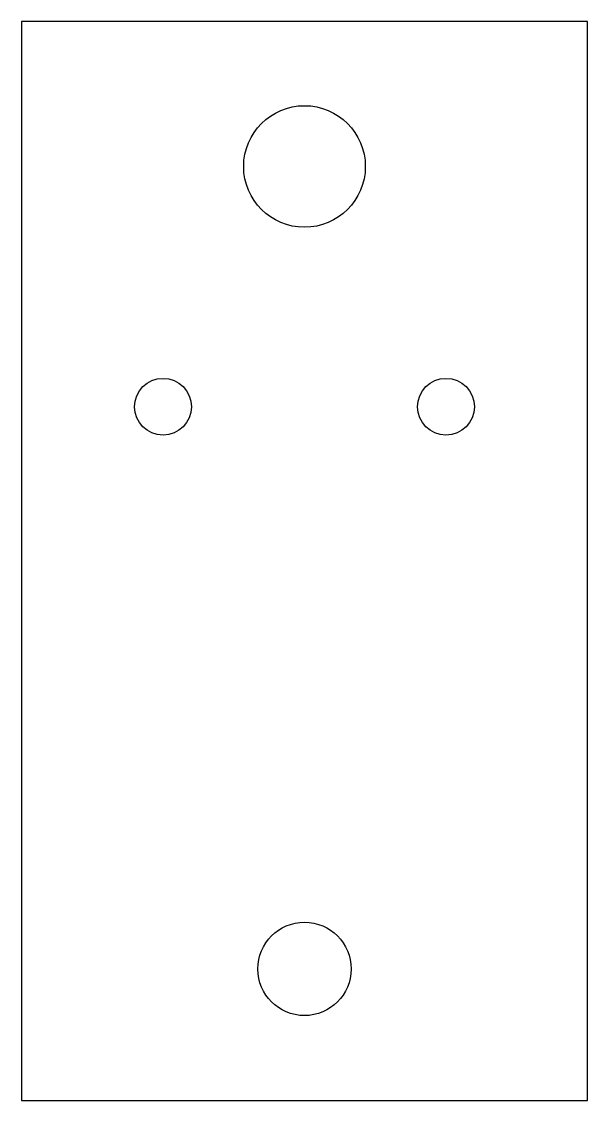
# Model space of a CAD drawing. Header units: millimetres. Extents: x -10 to 10, y -24.5 to 13.6.
import ezdxf

# ---------------------------------------------------------------- set-up
doc = ezdxf.new("R2010")
doc.units = ezdxf.units.MM

msp = doc.modelspace()

# ---------------------------------------------------------------- linework, layer by layer
for p, q in [((10, 13.625, 2), (-10, 13.625, 2)), ((-10, 13.625, 2), (-10, -24.537, 2)), ((10, -24.537, 2), (10, 13.625, 2)), ((-10, -24.537, 2), (10, -24.537, 2))]:
    msp.add_line(p, q)
for centre, radius in [((0, 8.5, 2), 2.15), ((-5, 0, 2), 1.005), ((5, 0, 2), 1.005), ((0, -19.887, 2), 1.65)]:
    msp.add_circle(centre, radius)

doc.saveas('drawing.dxf')
